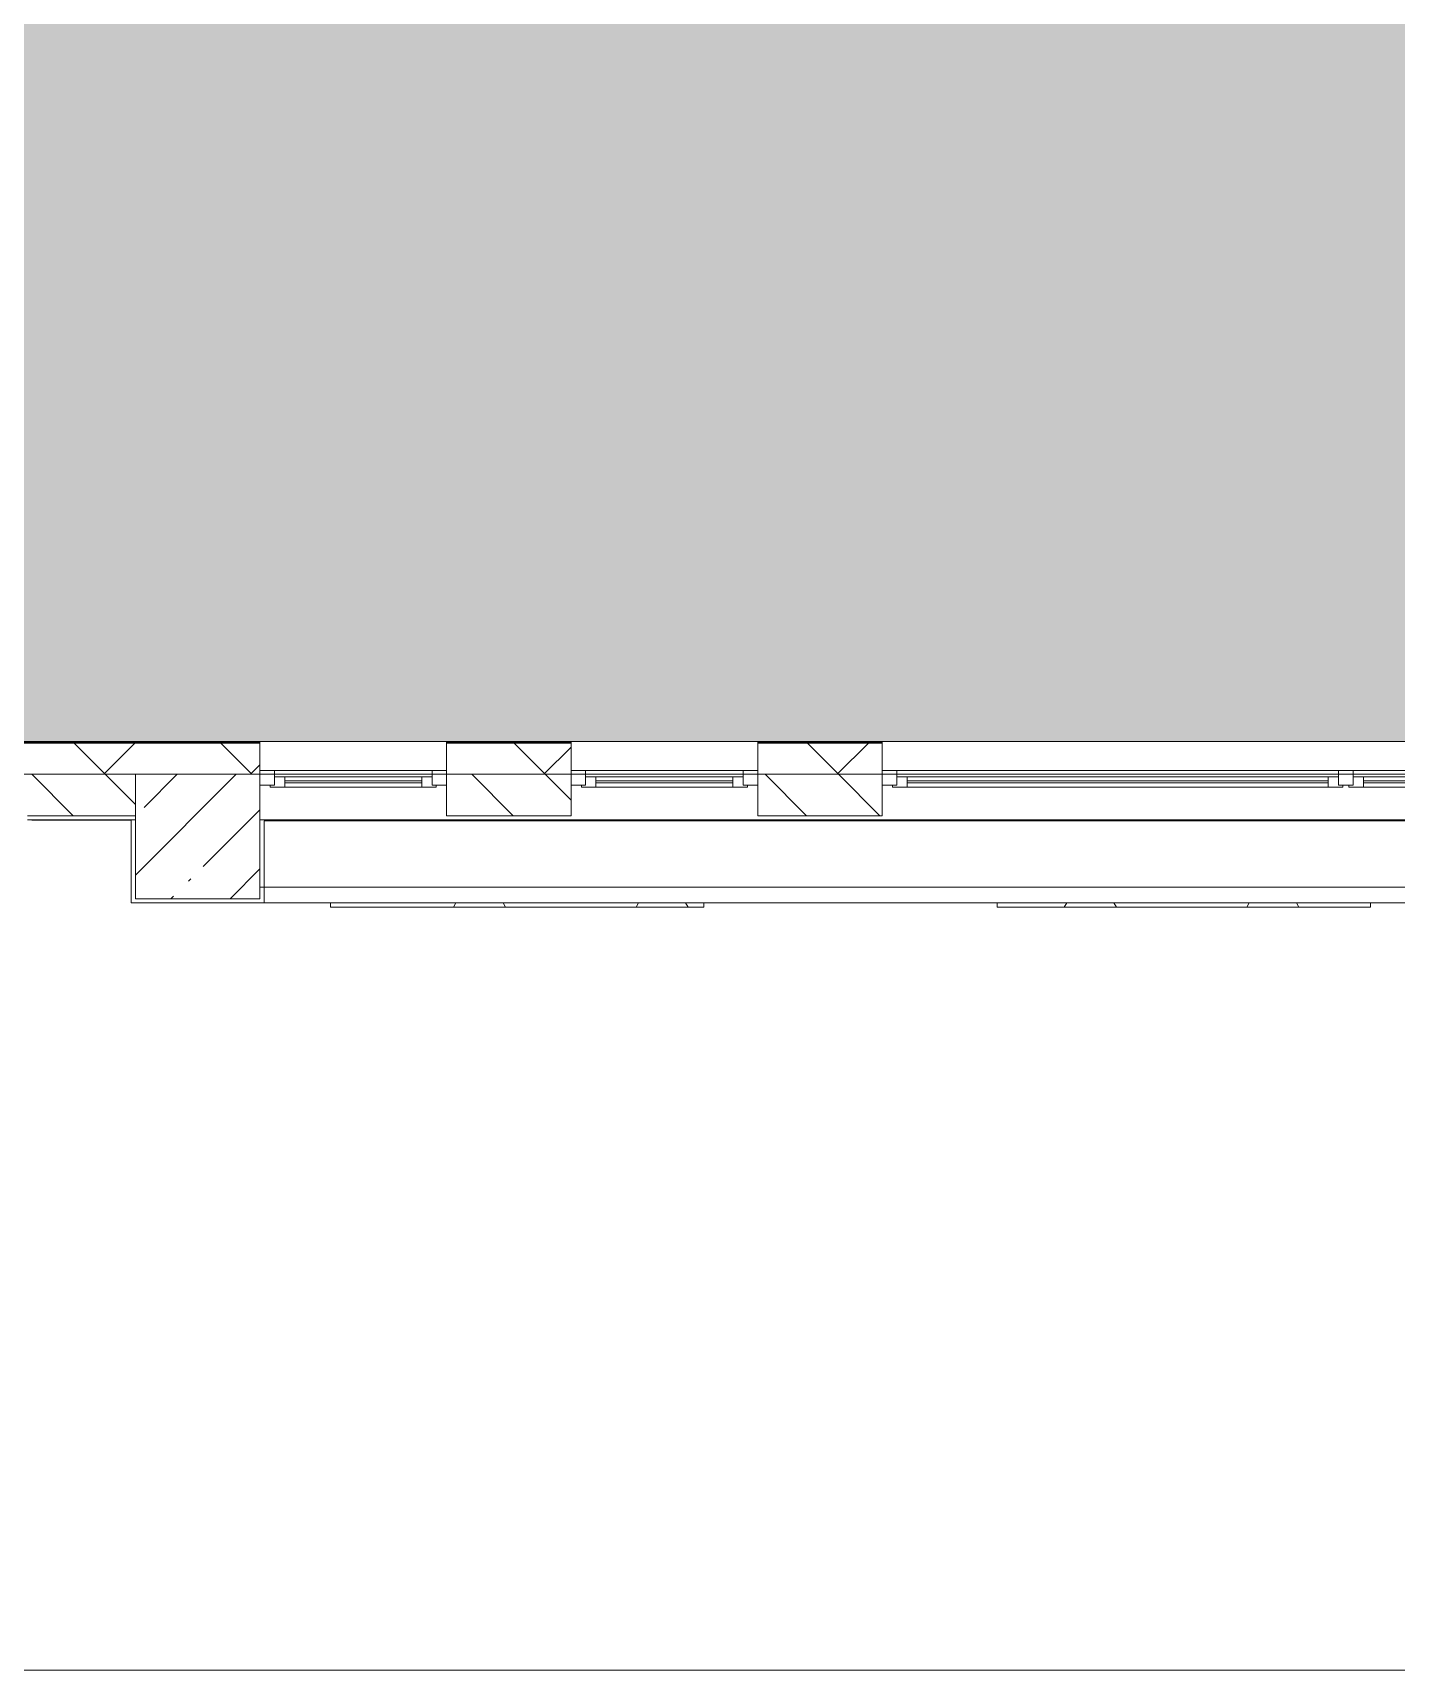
# Model space of a CAD drawing. Header units: millimetres. Extents: x 63482 to 319368, y -8553 to 29000.
# Drawn here: x 140454 to 147026, y 10880 to 18775 of the extents above; entities that cross this region are included whole.
import ezdxf

# ---------------------------------------------------------------- set-up
doc = ezdxf.new("R2010")
doc.units = ezdxf.units.MM
for name, color, linetype, lineweight in [('A-DETL', 7, 'Continuous', 5), ('A-GLAZ-2', 7, 'Continuous', 5), ('A-WALL', 7, 'Continuous', 9), ('A-WALL-4', 7, 'Continuous', 5), ('I-WALL-2', 7, 'Continuous', 5), ('S-COLS', 7, 'Continuous', 5), ('Знаки', 7, 'Continuous', 5)]:
    doc.layers.add(name, color=color, linetype=linetype, lineweight=lineweight)
doc.layers.add('A-DETL-GENF-2', color=7, linetype='Continuous', lineweight=9, true_color=0xd4d4d4, transparency=0.4)
for name, color, linetype, lineweight, true_color in [('A-FLOR-2', 7, 'Continuous', 5, 0xaaaaaa), ('A-WALL-7', 7, 'Continuous', 5, 0x7f7f7f), ('Знаки-1', 7, 'Continuous', 5, 0x787878)]:
    doc.layers.add(name, color=color, linetype=linetype, lineweight=lineweight, true_color=true_color)

# ---------------------------------------------------------------- blocks, each defined once
blk = doc.blocks.new('120_Окно_СКБ_2Ст - 120_Окно_СКБ_2Ст 3100х2500 _мал_створка слева_ 2-V112-Общий план 3 этажа с размещением фрагментов 3_1-3_8')
at = {"layer": 'A-GLAZ-2'}
for p, q in [((-1550, -127), (-1550, -57)), ((-1550, -57), (-1480, -57)), ((1550, -57), (-1550, -57)), ((-1480, -57), (-1480, -127)), ((650, -127), (650, -57)), ((650, -57), (720, -57)), ((720, -57), (720, -127)), ((1480, -127), (1480, -57)), ((1480, -57), (1550, -57)), ((1550, -57), (1550, -127)), ((-1480, -127), (-1550, -127)), ((-1550, -127), (-1500, -127)), ((-1480, -127), (-1500, -127)), ((-1500, -127), (-1500, -137)), ((-1500, -137), (670, -137)), ((670, -137), (-1500, -137)), ((650, -87), (-1480, -87)), ((-1480, -87), (-1480, -127)), ((-1430, -137), (-1430, -87)), ((-1430, -107), (600, -107)), ((600, -117), (-1430, -117)), ((600, -137), (600, -87)), ((650, -127), (650, -87)), ((720, -127), (650, -127)), ((670, -127), (650, -127)), ((670, -127), (700, -127)), ((670, -137), (670, -127)), ((720, -127), (700, -127)), ((700, -127), (700, -137)), ((700, -137), (1500, -137)), ((1500, -137), (700, -137)), ((1480, -87), (720, -87)), ((720, -87), (720, -127)), ((770, -137), (770, -87)), ((770, -107), (1430, -107)), ((1430, -117), (770, -117)), ((1430, -137), (1430, -87)), ((1480, -127), (1480, -87)), ((1550, -127), (1480, -127)), ((1500, -127), (1480, -127)), ((1500, -127), (1550, -127)), ((1500, -137), (1500, -127))]:
    blk.add_line(p, q, dxfattribs=at)
blk = doc.blocks.new('120_Окно_СКБ_1Ст - 120_Окно_СКБ_1Ст 900х2500_h_-V82-Общий план 3 этажа с размещением фрагментов 3_1-3_8')
at = {"layer": 'A-GLAZ-2'}
for p, q in [((-450, -127), (-450, -57)), ((-450, -57), (-380, -57)), ((450, -57), (-450, -57)), ((-380, -57), (-380, -127)), ((380, -127), (380, -57)), ((380, -57), (450, -57)), ((450, -57), (450, -127)), ((-380, -127), (-450, -127)), ((-450, -127), (-400, -127)), ((-380, -127), (-400, -127)), ((-400, -127), (-400, -137)), ((-400, -137), (400, -137)), ((400, -137), (-400, -137)), ((380, -87), (-380, -87)), ((-380, -87), (-380, -127)), ((-330, -137), (-330, -87)), ((-330, -107), (330, -107)), ((330, -117), (-330, -117)), ((330, -137), (330, -87)), ((380, -127), (380, -87)), ((450, -127), (380, -127)), ((400, -127), (380, -127)), ((400, -127), (450, -127)), ((400, -137), (400, -127))]:
    blk.add_line(p, q, dxfattribs=at)
blk = doc.blocks.new('120_Окно_СКБ_1Ст - 120_Окно_СКБ_1Ст_900х2500_h_-20705657-Общий план 3 этажа с размещением фрагментов 3_1-3_8')
at = {"layer": 'A-GLAZ-2'}
for p, q in [((-450, -127), (-450, -57)), ((-450, -57), (-380, -57)), ((450, -57), (-450, -57)), ((-380, -57), (-380, -127)), ((380, -127), (380, -57)), ((380, -57), (450, -57)), ((450, -57), (450, -127)), ((-380, -127), (-450, -127)), ((-450, -127), (-400, -127)), ((-380, -127), (-400, -127)), ((-400, -127), (-400, -137)), ((-400, -137), (400, -137)), ((400, -137), (-400, -137)), ((380, -87), (-380, -87)), ((-380, -87), (-380, -127)), ((-330, -137), (-330, -87)), ((-330, -107), (330, -107)), ((330, -117), (-330, -117)), ((330, -137), (330, -87)), ((380, -127), (380, -87)), ((450, -127), (380, -127)), ((400, -127), (380, -127)), ((400, -127), (450, -127)), ((400, -137), (400, -127))]:
    blk.add_line(p, q, dxfattribs=at)
blk = doc.blocks.new('Съемный металлический экран с перфорацией - E1-V181-Общий план 3 этажа с размещением фрагментов 3_1-3_8')
at = {"layer": 'Знаки-1'}
h = blk.add_hatch(dxfattribs=at)
h.set_pattern_fill('FP_133', color=256, style=0, pattern_type=2)
h.set_pattern_definition([(0, (-7007.03, -14560), (0, 254), [68.059, -371.882]), (60, (-6880.03, -14525.97), (-219.9705, 127), [68.059, -371.882]), (120, (-6846, -14398.97), (-219.9705, -127), [68.059, -371.882]), (30, (-6938.97, -14560), (-5e-05, 508), [68.059, -439.941]), (30, (-7065.97, -14340.03), (-5e-05, 508), [68.059, -439.941]), (150, (-7007.03, -14560), (-439.941, -254), [68.059, -439.941]), (150, (-6880.03, -14340.03), (-439.941, -254), [68.059, -439.941]), (90, (-6846, -14467.03), (-439.941, 254), [68.059, -439.941]), (90, (-7100, -14467.03), (-439.941, 254), [68.059, -439.941])])
h.paths.add_polyline_path([(449.6, 0), (1800, 0), (1800, 20), (0, 20), (0, 0)])
at = {"layer": 'Знаки'}
for p, q in [((0, 20), (0, 0)), ((0, 0), (1800, 0)), ((1800, 0), (1800, 20))]:
    blk.add_line(p, q, dxfattribs=at)
blk = doc.blocks.new('Съемный металлический экран с перфорацией - E1-V182-Общий план 3 этажа с размещением фрагментов 3_1-3_8')
at = {"layer": 'Знаки-1'}
h = blk.add_hatch(dxfattribs=at)
h.set_pattern_fill('FP_134', color=256, style=0, pattern_type=2)
h.set_pattern_definition([(0, (-10221.55, -14560), (0, 254), [68.059, -371.882]), (60, (-10094.55, -14525.97), (-219.9705, 127), [68.059, -371.882]), (120, (-10060.52, -14398.97), (-219.9705, -127), [68.059, -371.882]), (30, (-10153.5, -14560), (-5e-05, 508), [68.059, -439.941]), (30, (-10280.5, -14340.03), (-5e-05, 508), [68.059, -439.941]), (150, (-10221.55, -14560), (-439.941, -254), [68.059, -439.941]), (150, (-10094.55, -14340.03), (-439.941, -254), [68.059, -439.941]), (90, (-10060.52, -14467.03), (-439.941, 254), [68.059, -439.941]), (90, (-10314.52, -14467.03), (-439.941, 254), [68.059, -439.941])])
h.paths.add_polyline_path([(1234.9, 0), (1800, 0), (1800, 20), (0, 20), (0, 0)])
at = {"layer": 'Знаки'}
for p, q in [((0, 20), (0, 0)), ((0, 0), (1800, 0)), ((1800, 0), (1800, 20))]:
    blk.add_line(p, q, dxfattribs=at)
blk = doc.blocks.new('Зашивка приборов отопления34 - Зашивка приборов отопления-33324488-Общий план 3 этажа с размещением фрагментов 3_1-3_8')
at = {"layer": 'A-WALL-4'}
for p, q in [((34187.8, 26888.4), (34187.8, 26567.4)), ((40348, 26888.4), (34187.8, 26888.4)), ((40348, 26567.4), (40348, 26888.4)), ((34187.8, 26567.4), (40348, 26567.4)), ((40348, 26567.4), (34187.8, 26567.4)), ((34187.8, 26567.4), (34187.8, 26492.4)), ((40348, 26492.4), (40348, 26567.4)), ((34187.8, 26492.4), (40348, 26492.4))]:
    blk.add_line(p, q, dxfattribs=at)

msp = doc.modelspace()

# ---------------------------------------------------------------- hatches: boundary and pattern name
at = {"layer": 'A-DETL-GENF-2'}
msp.add_hatch(color=256, dxfattribs=at).paths.add_polyline_path([(134338.4, 14774.9), (134520.6, 14774.9), (134520.6, 15358), (173548.6, 15358), (173548.6, 23888.3), (168716.7, 23888.3), (168716.7, 27398.1), (132379.5, 27398.1), (132379.5, 14774.9), (133338.5, 14774.9)])
at = {"layer": 'A-WALL-4'}
h = msp.add_hatch(dxfattribs=at)
h.set_pattern_fill('FP_52', color=256, style=0, pattern_type=2)
h.set_pattern_definition([(45, (134788.6, 0), (-353.5534, 353.5534), []), (135, (134788.6, 0), (-353.5534, -353.5534), [])])
h.paths.add_polyline_path([(176948.6, 15200), (176948.6, 15350), (172598.6, 15350), (172598.6, 15200), (176336.9, 15200)])
h.paths.add_polyline_path([(164789.3, 15200), (166898.6, 15200), (166898.6, 15350), (164805.6, 15349), (164805.6, 15288), (164798.6, 15285), (164025.6, 15288), (164025.6, 15350), (160398.8, 15349), (160398.8, 15288), (160391.8, 15285), (159218.8, 15288), (159218.8, 15350), (154578.6, 15349), (154578.6, 15288), (154571.6, 15285), (153798.6, 15288), (153798.6, 15350), (149571.6, 15349), (149571.6, 15288), (149564.6, 15285), (149391.6, 15288), (149391.4, 15350), (147648.6, 15350), (147648.6, 15200), (164337.3, 15200)])
h.paths.add_polyline_path([(170198.6, 15200), (170198.6, 15350), (169448.6, 15350), (169448.6, 15200)])
h.paths.add_polyline_path([(167837.2, 15200), (168028.6, 15200), (168023.6, 15350), (167798.6, 15350), (167798.6, 15200)])
h.paths.add_polyline_path([(138338.3, 15200), (141548.6, 15200), (141548.6, 15350), (134828.6, 15350), (134828.6, 15293), (134678.6, 15293), (134678.6, 15200), (136338.4, 15200)])
h.paths.add_polyline_path([(142448.6, 15200), (143048.6, 15200), (143048.6, 15350), (142448.6, 15350)])
h.paths.add_polyline_path([(143948.6, 15200), (144548.6, 15200), (144548.6, 15350), (143948.6, 15350)])
h.paths.add_polyline_path([(168548.6, 15200), (168548.6, 15350), (168398.6, 15350), (168398.6, 15200)])
h = msp.add_hatch(dxfattribs=at)
h.set_pattern_fill('FP_50', color=256, style=0, pattern_type=2)
h.set_pattern_definition([(135, (134788.6, 0), (-176.7767, -176.7767), [])])
h.paths.add_polyline_path([(139448.6, 15000), (140948.6, 15000), (140948.6, 15200), (139448.6, 15200), (139448.6, 15112.7)])
h.paths.add_polyline_path([(142448.6, 15000), (143048.6, 15000), (143048.6, 15200), (142448.6, 15200), (142448.6, 15112.7)])
h.paths.add_polyline_path([(144548.6, 15000), (144548.6, 15200), (143948.6, 15200), (143948.6, 15000)])
h.paths.add_polyline_path([(148498.6, 15000), (148498.6, 15200), (147648.6, 15200), (147648.6, 15000), (148337.9, 15000)])
at = {"layer": 'S-COLS'}
h = msp.add_hatch(dxfattribs=at)
h.set_pattern_fill('FP_48', color=256, style=0, pattern_type=2)
h.set_pattern_definition([(45, (134788.6, 0), (-285.123, 285.123), []), (45, (135073.7, 0), (-285.123, 285.123), [504.031, -100.806, 16.764, -84.042])])
h.paths.add_polyline_path([(141548.6, 14600), (141548.6, 15200), (140948.6, 15200), (140948.6, 14600)])

# ---------------------------------------------------------------- linework, layer by layer
at = {"layer": 'A-DETL'}
msp.add_line((134520.6, 15358), (173548.6, 15358), dxfattribs=at)
at = {"layer": 'A-FLOR-2'}
for p, q in [((140928.6, 14979), (140449.6, 14979)), ((140928.6, 14580), (140928.6, 14979)), ((147729.8, 14980), (141548.6, 14980)), ((141548.6, 14655), (147729.8, 14655)), ((141568.6, 14655), (141568.6, 14580)), ((141568.6, 14580), (140928.6, 14580)), ((147749.8, 10880), (135124.6, 10880))]:
    msp.add_line(p, q, dxfattribs=at)
at = {"layer": 'A-WALL'}
for p, q in [((141548.6, 15353), (134828.6, 15353)), ((141548.6, 15350), (134828.6, 15350)), ((143048.6, 15353), (142448.6, 15353)), ((143048.6, 15350), (142448.6, 15350)), ((144548.6, 15353), (143948.6, 15353)), ((144548.6, 15350), (143948.6, 15350)), ((140948.6, 15200), (139448.6, 15200)), ((139448.6, 15200), (140948.6, 15200)), ((143048.6, 15200), (142448.6, 15200)), ((142448.6, 15200), (143048.6, 15200)), ((144548.6, 15200), (143948.6, 15200)), ((143948.6, 15200), (144548.6, 15200))]:
    msp.add_line(p, q, dxfattribs=at)
at = {"layer": 'A-WALL-4'}
for p, q in [((141548.6, 15200), (141548.6, 15358)), ((142448.6, 15358), (142448.6, 15000)), ((143048.6, 15000), (143048.6, 15358)), ((143948.6, 15358), (143948.6, 15000)), ((144548.6, 15000), (144548.6, 15358)), ((140948.6, 15000), (140948.6, 15200)), ((141548.6, 15200), (140948.6, 15200)), ((143948.6, 15200), (143048.6, 15200)), ((147648.6, 15200), (144548.6, 15200)), ((140428.6, 15000), (140948.6, 15000)), ((142448.6, 15000), (143048.6, 15000)), ((143948.6, 15000), (144548.6, 15000))]:
    msp.add_line(p, q, dxfattribs=at)
at = {"layer": 'A-WALL-7'}
msp.add_line((149321.6, 15358), (134828.6, 15358), dxfattribs=at)
at = {"layer": 'I-WALL-2'}
for p, q in [((141548.6, 15200), (142448.6, 15200)), ((140948.6, 14980), (140428.6, 14980))]:
    msp.add_line(p, q, dxfattribs=at)
at = {"layer": 'S-COLS'}
for p, q in [((141548.6, 15200), (140948.6, 15200)), ((140948.6, 15200), (140948.6, 15000)), ((141548.6, 14600), (141548.6, 15200)), ((140948.6, 15000), (140948.6, 14600)), ((140948.6, 14600), (141548.6, 14600))]:
    msp.add_line(p, q, dxfattribs=at)

# ---------------------------------------------------------------- block references
at = {"layer": 'A-GLAZ-2'}
for name, p in [('120_Окно_СКБ_1Ст - 120_Окно_СКБ_1Ст_900х2500_h_-20705657-Общий план 3 этажа с размещением фрагментов 3_1-3_8', (141998.6, 15275)), ('120_Окно_СКБ_1Ст - 120_Окно_СКБ_1Ст 900х2500_h_-V82-Общий план 3 этажа с размещением фрагментов 3_1-3_8', (143498.6, 15275)), ('120_Окно_СКБ_2Ст - 120_Окно_СКБ_2Ст 3100х2500 _мал_створка слева_ 2-V112-Общий план 3 этажа с размещением фрагментов 3_1-3_8', (146098.6, 15275))]:
    msp.add_blockref(name, p, dxfattribs=at)
at = {"layer": 'A-WALL-4'}
msp.add_blockref('Зашивка приборов отопления34 - Зашивка приборов отопления-33324488-Общий план 3 этажа с размещением фрагментов 3_1-3_8', (107381.8, -11912.4), dxfattribs=at)
at = {"layer": 'Знаки'}
for name, p in [('Съемный металлический экран с перфорацией - E1-V181-Общий план 3 этажа с размещением фрагментов 3_1-3_8', (141888.6, 14560)), ('Съемный металлический экран с перфорацией - E1-V182-Общий план 3 этажа с размещением фрагментов 3_1-3_8', (145103.1, 14560))]:
    msp.add_blockref(name, p, dxfattribs=at)

doc.saveas('drawing.dxf')
